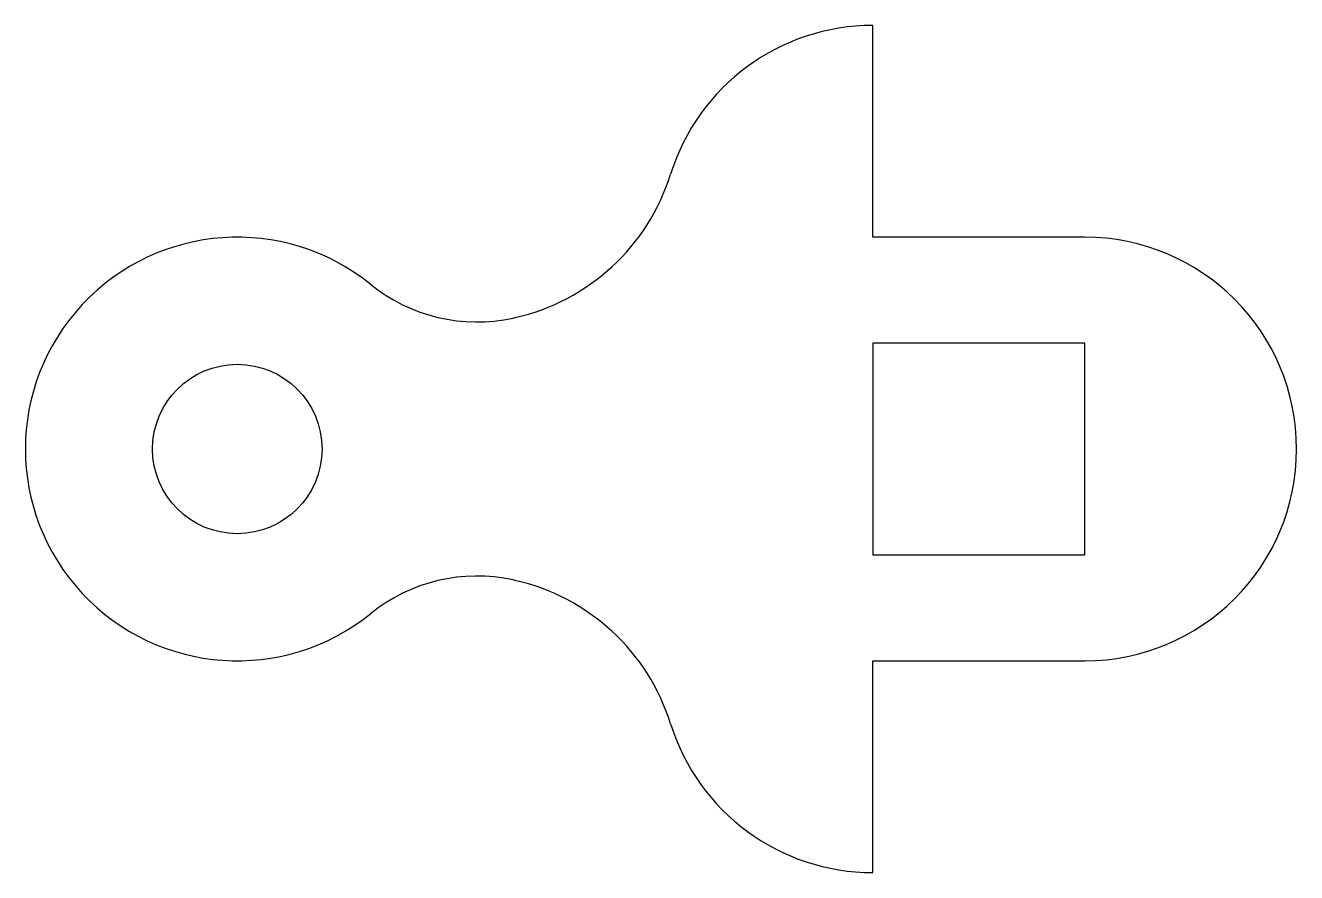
# Model space of a CAD drawing. Header units: millimetres. Extents: x -19 to 11, y -135 to -115.
import ezdxf

# ---------------------------------------------------------------- set-up
doc = ezdxf.new("R2010")
doc.units = ezdxf.units.MM
doc.layers.get('0').update_dxf_attribs({"linetype": 'CONTINUOUS'})

msp = doc.modelspace()

# ---------------------------------------------------------------- linework, layer by layer
for p, q in [((1, -120), (1, -115)), ((1, -120), (1, -115)), ((6, -120), (1, -120)), ((6, -120), (1, -120)), ((1, -135), (1, -130)), ((1, -130), (6, -130)), ((1, -135), (1, -130)), ((1, -130), (6, -130))]:
    msp.add_line(p, q)
msp.add_lwpolyline([(1, -127.5), (6, -127.5), (6, -122.5), (1, -122.5), (1, -125)], close=True)
msp.add_lwpolyline([(1, -127.5), (6, -127.5), (6, -122.5), (1, -122.5), (1, -125)], close=True)
msp.add_circle((-14, -125), 2)
msp.add_circle((-14, -125), 2)
for centre, radius, start, end in [((1, -120), 5, 90, 162.6665), ((1, -120), 5, 90, 162.6665), ((-8.546, -117.021), 5, 282.6665, 342.6665), ((-8.546, -117.021), 5, 282.6665, 342.6665), ((-14, -125), 5, 51.0576, 308.9424), ((-14, -125), 5, 51.0576, 308.9424), ((6, -125), 5, -90, 90), ((6, -125), 5, -90, 90), ((-8.343, -118), 4, 231.0576, 282.3501), ((-8.343, -118), 4, 231.0576, 282.3501), ((-9, -115), 7.071, 282.3501, 282.6665), ((-9, -115), 7.071, 282.3501, 282.6665), ((-8.343, -132), 4, 77.6499, 128.9424), ((-8.343, -132), 4, 77.6499, 128.9424), ((-9, -135), 7.071, 77.3335, 77.6499), ((-9, -135), 7.071, 77.3335, 77.6499), ((-8.546, -132.979), 5, 17.3335, 77.3335), ((-8.546, -132.979), 5, 17.3335, 77.3335), ((1, -130), 5, 197.3335, 270), ((1, -130), 5, 197.3335, 270)]:
    msp.add_arc(centre, radius, start, end)

doc.saveas('drawing.dxf')
